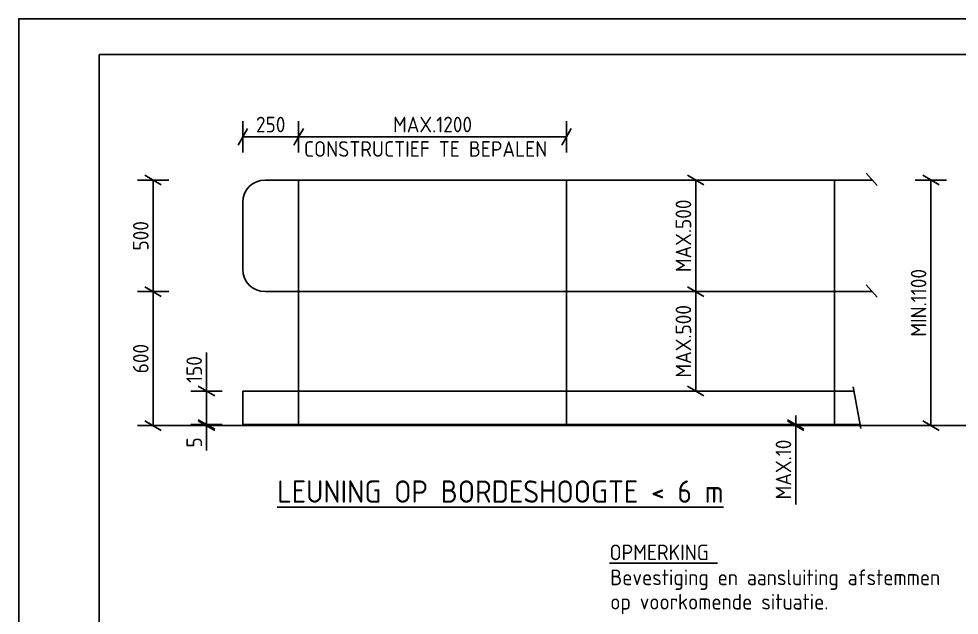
# Model space of a CAD drawing. Header units: millimetres. Extents: x 0 to 8400, y 0 to 5940.
# Drawn here: x 0 to 4211, y 3269 to 5940 of the extents above; entities that cross this region are included whole.
import ezdxf

# ---------------------------------------------------------------- set-up
doc = ezdxf.new("R2010")
doc.units = ezdxf.units.MM
doc.header["$LTSCALE"] = 20
doc.linetypes.add('DASHDOT', pattern=[25.4, 12.7, -6.35, 0, -6.35])
doc.linetypes.add('DASHDOT2', pattern=[12.7, 6.35, -3.175, 0, -3.175])
for name, color, linetype in [('S-0100-ASLIJN-dd-06', 1, 'DASHDOT'), ('S-0200-maat', 7, 'Continuous'), ('S-0300-TEKST-35', 2, 'Continuous'), ('S-0300-tekst-50', 6, 'Continuous'), ('S-2020-STAAL-PROF-CO-25', 7, 'Continuous'), ('S-2040-staal-leun-dd2-70', 4, 'DASHDOT2')]:
    doc.layers.add(name, color=color, linetype=linetype)
doc.styles.get("Standard").update_dxf_attribs({"font": 'isocp.shx'})
doc.dimstyles.new('STIJL A', dxfattribs={"dimtxt": 70, "dimasz": 20, "dimexe": 50, "dimexo": 50, "dimgap": 20, "dimtad": 1, "dimdec": 0, "dimdsep": 46, "dimtxsty": 'Standard', "dimblk": 'MAATPUNT', "dimcen": 2.5, "dimse1": 1, "dimse2": 1, "dimclrt": 2, "dimadec": 0, "dimazin": 0, "dimtfac": 1, "dimtdec": 0, "dimtmove": 0, "dimatfit": 3, "dimldrblk": 'DOT', "dimfxl": 1, "dimtvp": 1, "dimarcsym": 0})

# ---------------------------------------------------------------- blocks, each defined once
blk = doc.blocks.new('A3')
at = {"color": 7}
blk.add_lwpolyline([(0, 0), (420, 0), (420, 297), (0, 297)], close=True, dxfattribs=at)
at = {"color": 4}
blk.add_lwpolyline([(18, 289), (413, 289), (413, 8), (18, 8)], close=True, dxfattribs=at)
blk = doc.blocks.new('_Oblique')
at = {"color": 0, "linetype": 'ByBlock', "lineweight": -2}
blk.add_line((-0.5, -0.5), (0.5, 0.5), dxfattribs=at)
blk = doc.blocks.new('MAATPUNT')
for p, q in [((0, -3.5), (0, 3.5)), ((0, 0), (-1, 0))]:
    blk.add_line(p, q)
at = {"xscale": 3.000000000000007, "yscale": 3, "zscale": 3, "rotation": 195.0000000102671}
blk.add_blockref('_Oblique', (0, 0), dxfattribs=at)
blk = doc.blocks.new('*D24')
at = {"layer": 'Defpoints', "color": 0}
for p in [(1003, 5411.4), (1003, 4855.1), (1253, 4855.1)]:
    blk.add_point(p, dxfattribs=at)
at = {"layer": 'S-0200-maat', "color": 0, "lineweight": -2}
blk.add_line((1233, 5411.4), (1023, 5411.4), dxfattribs=at)
at = {"layer": 'S-0200-maat', "color": 0, "lineweight": -2, "xscale": 20, "yscale": 20, "zscale": 20, "rotation": 180}
blk.add_blockref('MAATPUNT', (1003, 5411.4), dxfattribs=at)
at = {"layer": 'S-0200-maat', "color": 0, "lineweight": -2, "xscale": 20, "yscale": 20, "zscale": 20}
blk.add_blockref('MAATPUNT', (1253, 5411.4), dxfattribs=at)
at = {"layer": 'S-0200-maat', "color": 2, "insert": (1128, 5466.4), "char_height": 70, "attachment_point": 5}
blk.add_mtext('250', dxfattribs=at)
blk = doc.blocks.new('_dot')
at = {"color": 0, "linetype": 'ByBlock', "lineweight": -2}
blk.add_line((-0.5, 0), (-1, 0), dxfattribs=at)
at = {"color": 0, "linetype": 'ByBlock', "const_width": 0.5}
blk.add_lwpolyline([(-0.25, 0, 1), (0.25, 0, 1)], format="xyb", close=True, dxfattribs=at)
blk = doc.blocks.new('*D25')
at = {"layer": 'Defpoints', "color": 0}
for p in [(2453, 5411.4), (1253, 4771.6), (2453, 4771.6)]:
    blk.add_point(p, dxfattribs=at)
at = {"layer": 'S-0200-maat', "color": 0, "lineweight": -2}
blk.add_line((1273, 5411.4), (2433, 5411.4), dxfattribs=at)
at = {"layer": 'S-0200-maat', "color": 0, "lineweight": -2, "xscale": 20, "yscale": 20, "zscale": 20, "rotation": 180}
blk.add_blockref('MAATPUNT', (1253, 5411.4), dxfattribs=at)
at = {"layer": 'S-0200-maat', "color": 0, "lineweight": -2, "xscale": 20, "yscale": 20, "zscale": 20}
blk.add_blockref('MAATPUNT', (2453, 5411.4), dxfattribs=at)
at = {"layer": 'S-0200-maat', "color": 2, "insert": (1853, 5466.4), "char_height": 70, "attachment_point": 5}
blk.add_mtext('MAX.1200', dxfattribs=at)
blk = doc.blocks.new('*D32')
at = {"layer": 'Defpoints', "color": 0}
for p in [(840.6, 4118.1), (925.7, 4123.1), (925.7, 4118.1)]:
    blk.add_point(p, dxfattribs=at)
at = {"layer": 'S-0200-maat', "color": 0, "lineweight": -2}
for p, q in [((840.6, 4143.1), (840.6, 4163.1)), ((840.6, 4123.1), (840.6, 4118.1)), ((840.6, 4098.1), (840.6, 4007.2))]:
    blk.add_line(p, q, dxfattribs=at)
at = {"layer": 'S-0200-maat', "color": 0, "lineweight": -2, "xscale": 20, "yscale": 20, "zscale": 20}
for p, rotation in [((840.6, 4123.1), 270), ((840.6, 4118.1), 90)]:
    blk.add_blockref('MAATPUNT', p, dxfattribs=dict(at, rotation=rotation))
at = {"layer": 'S-0200-maat', "color": 2, "insert": (785.6, 4042.7), "char_height": 70, "attachment_point": 5, "rotation": 90}
blk.add_mtext('5', dxfattribs=at)
blk = doc.blocks.new('*D33')
at = {"layer": 'Defpoints', "color": 0}
for p in [(840.6, 4273.1), (924.2, 4273.1), (924.2, 4123.1)]:
    blk.add_point(p, dxfattribs=at)
at = {"layer": 'S-0200-maat', "color": 0, "lineweight": -2}
for p, q in [((840.6, 4273.1), (840.6, 4445.2)), ((840.6, 4143.1), (840.6, 4253.1))]:
    blk.add_line(p, q, dxfattribs=at)
at = {"layer": 'S-0200-maat', "color": 0, "lineweight": -2, "xscale": 20, "yscale": 20, "zscale": 20}
for p, rotation in [((840.6, 4273.1), 90), ((840.6, 4123.1), 270)]:
    blk.add_blockref('MAATPUNT', p, dxfattribs=dict(at, rotation=rotation))
at = {"layer": 'S-0200-maat', "color": 2, "insert": (785.6, 4369.2), "char_height": 70, "attachment_point": 5, "rotation": 90}
blk.add_mtext('150', dxfattribs=at)
blk = doc.blocks.new('*D43')
at = {"layer": 'Defpoints', "color": 0}
for p in [(3945.5, 5218.1), (4084.5, 5218.1), (3945.5, 4118.1)]:
    blk.add_point(p, dxfattribs=at)
at = {"layer": 'S-0200-maat', "color": 0, "lineweight": -2}
blk.add_line((4084.5, 4138.1), (4084.5, 5198.1), dxfattribs=at)
at = {"layer": 'S-0200-maat', "color": 0, "lineweight": -2, "xscale": 20, "yscale": 20, "zscale": 20}
for p, rotation in [((4084.5, 5218.1), 90), ((4084.5, 4118.1), 270)]:
    blk.add_blockref('MAATPUNT', p, dxfattribs=dict(at, rotation=rotation))
at = {"layer": 'S-0200-maat', "color": 2, "insert": (4029.5, 4668.1), "char_height": 70, "attachment_point": 5, "rotation": 90}
blk.add_mtext('MIN.1100', dxfattribs=at)
blk = doc.blocks.new('*D44')
at = {"layer": 'Defpoints', "color": 0}
for p in [(3031.4, 4718.1), (3047.3, 4718.1), (3047.3, 4273.1)]:
    blk.add_point(p, dxfattribs=at)
at = {"layer": 'S-0200-maat', "color": 0, "lineweight": -2}
blk.add_line((3031.4, 4293.1), (3031.4, 4698.1), dxfattribs=at)
at = {"layer": 'S-0200-maat', "color": 0, "lineweight": -2, "xscale": 20, "yscale": 20, "zscale": 20}
for p, rotation in [((3031.4, 4718.1), 90), ((3031.4, 4273.1), 270)]:
    blk.add_blockref('MAATPUNT', p, dxfattribs=dict(at, rotation=rotation))
at = {"layer": 'S-0200-maat', "color": 2, "insert": (2976.4, 4495.6), "char_height": 70, "attachment_point": 5, "rotation": 90}
blk.add_mtext('MAX.500', dxfattribs=at)
blk = doc.blocks.new('*D45')
at = {"layer": 'Defpoints', "color": 0}
for p in [(3031.4, 5218.1), (3159, 5218.1), (3159, 4718.1)]:
    blk.add_point(p, dxfattribs=at)
at = {"layer": 'S-0200-maat', "color": 0, "lineweight": -2}
blk.add_line((3031.4, 4738.1), (3031.4, 5198.1), dxfattribs=at)
at = {"layer": 'S-0200-maat', "color": 0, "lineweight": -2, "xscale": 20, "yscale": 20, "zscale": 20}
for p, rotation in [((3031.4, 5218.1), 90), ((3031.4, 4718.1), 270)]:
    blk.add_blockref('MAATPUNT', p, dxfattribs=dict(at, rotation=rotation))
at = {"layer": 'S-0200-maat', "color": 2, "insert": (2976.4, 4968.1), "char_height": 70, "attachment_point": 5, "rotation": 90}
blk.add_mtext('MAX.500', dxfattribs=at)
blk = doc.blocks.new('*D46')
at = {"layer": 'Defpoints', "color": 0}
for p in [(601.2, 4718.1), (974.1, 4718.1), (974.1, 4118.1)]:
    blk.add_point(p, dxfattribs=at)
at = {"layer": 'S-0200-maat', "color": 0, "lineweight": -2}
blk.add_line((601.2, 4138.1), (601.2, 4698.1), dxfattribs=at)
at = {"layer": 'S-0200-maat', "color": 0, "lineweight": -2, "xscale": 20, "yscale": 20, "zscale": 20}
for p, rotation in [((601.2, 4718.1), 90), ((601.2, 4118.1), 270)]:
    blk.add_blockref('MAATPUNT', p, dxfattribs=dict(at, rotation=rotation))
at = {"layer": 'S-0200-maat', "color": 2, "insert": (546.2, 4418.1), "char_height": 70, "attachment_point": 5, "rotation": 90}
blk.add_mtext('600', dxfattribs=at)
blk = doc.blocks.new('*D47')
at = {"layer": 'Defpoints', "color": 0}
for p in [(601.2, 5218.1), (1754.7, 5218.1), (1754.7, 4718.1)]:
    blk.add_point(p, dxfattribs=at)
at = {"layer": 'S-0200-maat', "color": 0, "lineweight": -2}
blk.add_line((601.2, 4738.1), (601.2, 5198.1), dxfattribs=at)
at = {"layer": 'S-0200-maat', "color": 0, "lineweight": -2, "xscale": 20, "yscale": 20, "zscale": 20}
for p, rotation in [((601.2, 5218.1), 90), ((601.2, 4718.1), 270)]:
    blk.add_blockref('MAATPUNT', p, dxfattribs=dict(at, rotation=rotation))
at = {"layer": 'S-0200-maat', "color": 2, "insert": (546.2, 4968.1), "char_height": 70, "attachment_point": 5, "rotation": 90}
blk.add_mtext('500', dxfattribs=at)
blk = doc.blocks.new('*D48')
at = {"layer": 'Defpoints', "color": 0}
for p in [(3422, 4123.1), (3422, 4118.1), (3479.4, 4118.1)]:
    blk.add_point(p, dxfattribs=at)
at = {"layer": 'S-0200-maat', "color": 0, "lineweight": -2}
for p, q in [((3479.4, 4143.1), (3479.4, 4163.1)), ((3479.4, 4123.1), (3479.4, 4118.1)), ((3479.4, 4098.1), (3479.4, 3765.1))]:
    blk.add_line(p, q, dxfattribs=at)
at = {"layer": 'S-0200-maat', "color": 0, "lineweight": -2, "xscale": 20, "yscale": 20, "zscale": 20}
for p, rotation in [((3479.4, 4123.1), 270), ((3479.4, 4118.1), 90)]:
    blk.add_blockref('MAATPUNT', p, dxfattribs=dict(at, rotation=rotation))
at = {"layer": 'S-0200-maat', "color": 2, "insert": (3424.4, 3921.6), "char_height": 70, "attachment_point": 5, "rotation": 90}
blk.add_mtext('MAX.10', dxfattribs=at)

msp = doc.modelspace()

# ---------------------------------------------------------------- linework, layer by layer
at = {"layer": 'S-0100-ASLIJN-dd-06'}
for p, q in [((3795.4, 5248.8), (3843.5, 5193.5)), ((3795.4, 4748.8), (3843.5, 4693.5)), ((3736.8, 4292.4), (3770.6, 4105.9))]:
    msp.add_line(p, q, dxfattribs=at)
at = {"layer": 'S-2020-STAAL-PROF-CO-25'}
for p, q in [((1003, 4273.1), (3741, 4273.1)), ((1003, 4273.1), (1003, 4123.1)), ((1003, 4123.1), (3766.9, 4123.1))]:
    msp.add_line(p, q, dxfattribs=at)
at = {"layer": 'S-2020-STAAL-PROF-CO-25', "color": 1}
msp.add_line((537.2, 4118.1), (6473, 4118.1), dxfattribs=at)
at = {"layer": 'S-2040-staal-leun-dd2-70', "linetype": 'Continuous'}
for p, q in [((1103, 5218.1), (3822.1, 5218.1)), ((1253, 5218.1), (1253, 4118.1)), ((2453, 5218.1), (2453, 4118.1)), ((3653, 5218.1), (3653, 4118.1)), ((1003, 5118.1), (1003, 4818.1)), ((1103, 4718.1), (3822.1, 4718.1))]:
    msp.add_line(p, q, dxfattribs=at)
for centre, start, end in [((1103, 5118.1), 90, 180), ((1103, 4818.1), 180, 270)]:
    msp.add_arc(centre, 100, start, end, dxfattribs=at)

# ---------------------------------------------------------------- block references
at = {"xscale": 20, "yscale": 20, "zscale": 20}
msp.add_blockref('A3', (0, 0), dxfattribs=at)

# ---------------------------------------------------------------- texts
at = {"layer": 'S-0300-TEKST-35'}
for s, p in [('CONSTRUCTIEF TE BEPALEN', (1276.8, 5322)), ('%%UOPMERKING ', (2645.6, 3515.4)), ('Bevestiging en aansluiting afstemmen ', (2648.7, 3403.5)), ('op voorkomende situatie.', (2648.7, 3294.6))]:
    msp.add_text(s, height=70, dxfattribs=at).set_placement(p)
at = {"layer": 'S-0300-tekst-50'}
msp.add_text('%%ULEUNING OP BORDESHOOGTE < 6 m', height=100, dxfattribs=at).set_placement((1157.4, 3772.7))

# ---------------------------------------------------------------- dimensions: what is measured, and where the dimension line sits
at = {"layer": 'S-0200-maat'}
dim = msp.add_linear_dim(base=(1003, 5411.4), p1=(1253, 4855.1), p2=(1003, 4855.1), dimstyle='STIJL A', dxfattribs=at)
dim.commit()
dim.dimension.update_dxf_attribs({"geometry": '*D24', "text_midpoint": (1128, 5466.4)})
dim = msp.add_linear_dim(base=(2453, 5411.4), p1=(1253, 4771.6), p2=(2453, 4771.6), text='MAX.1200', dimstyle='STIJL A', dxfattribs=at)
dim.commit()
dim.dimension.update_dxf_attribs({"geometry": '*D25', "text_midpoint": (1853, 5466.4)})
for base, p1, p2, picture, middle in [((601.2, 5218.1), (1754.7, 4718.1), (1754.7, 5218.1), '*D47', (546.2, 4968.1)), ((601.2, 4718.1), (974.1, 4118.1), (974.1, 4718.1), '*D46', (546.2, 4418.1)), ((840.6, 4273.1), (924.2, 4123.1), (924.2, 4273.1), '*D33', (785.6, 4369.2)), ((840.6, 4118.1), (925.7, 4123.1), (925.7, 4118.1), '*D32', (785.6, 4042.7))]:
    dim = msp.add_linear_dim(base=base, p1=p1, p2=p2, angle=90, dimstyle='STIJL A', dxfattribs=at)
    dim.commit()
    dim.dimension.update_dxf_attribs({"geometry": picture, "text_midpoint": middle})
for base, p1, p2, text, picture, middle in [((3031.4, 5218.1), (3159, 4718.1), (3159, 5218.1), 'MAX.500', '*D45', (2976.4, 4968.1)), ((4084.5, 5218.1), (3945.5, 4118.1), (3945.5, 5218.1), 'MIN.1100', '*D43', (4029.5, 4668.1)), ((3031.4, 4718.1), (3047.3, 4273.1), (3047.3, 4718.1), 'MAX.500', '*D44', (2976.4, 4495.6)), ((3479.4, 4118.1), (3422, 4123.1), (3422, 4118.1), 'MAX.10', '*D48', (3424.4, 3921.6))]:
    dim = msp.add_linear_dim(base=base, p1=p1, p2=p2, angle=90, text=text, dimstyle='STIJL A', dxfattribs=at)
    dim.commit()
    dim.dimension.update_dxf_attribs({"geometry": picture, "text_midpoint": middle})

doc.saveas('drawing.dxf')
